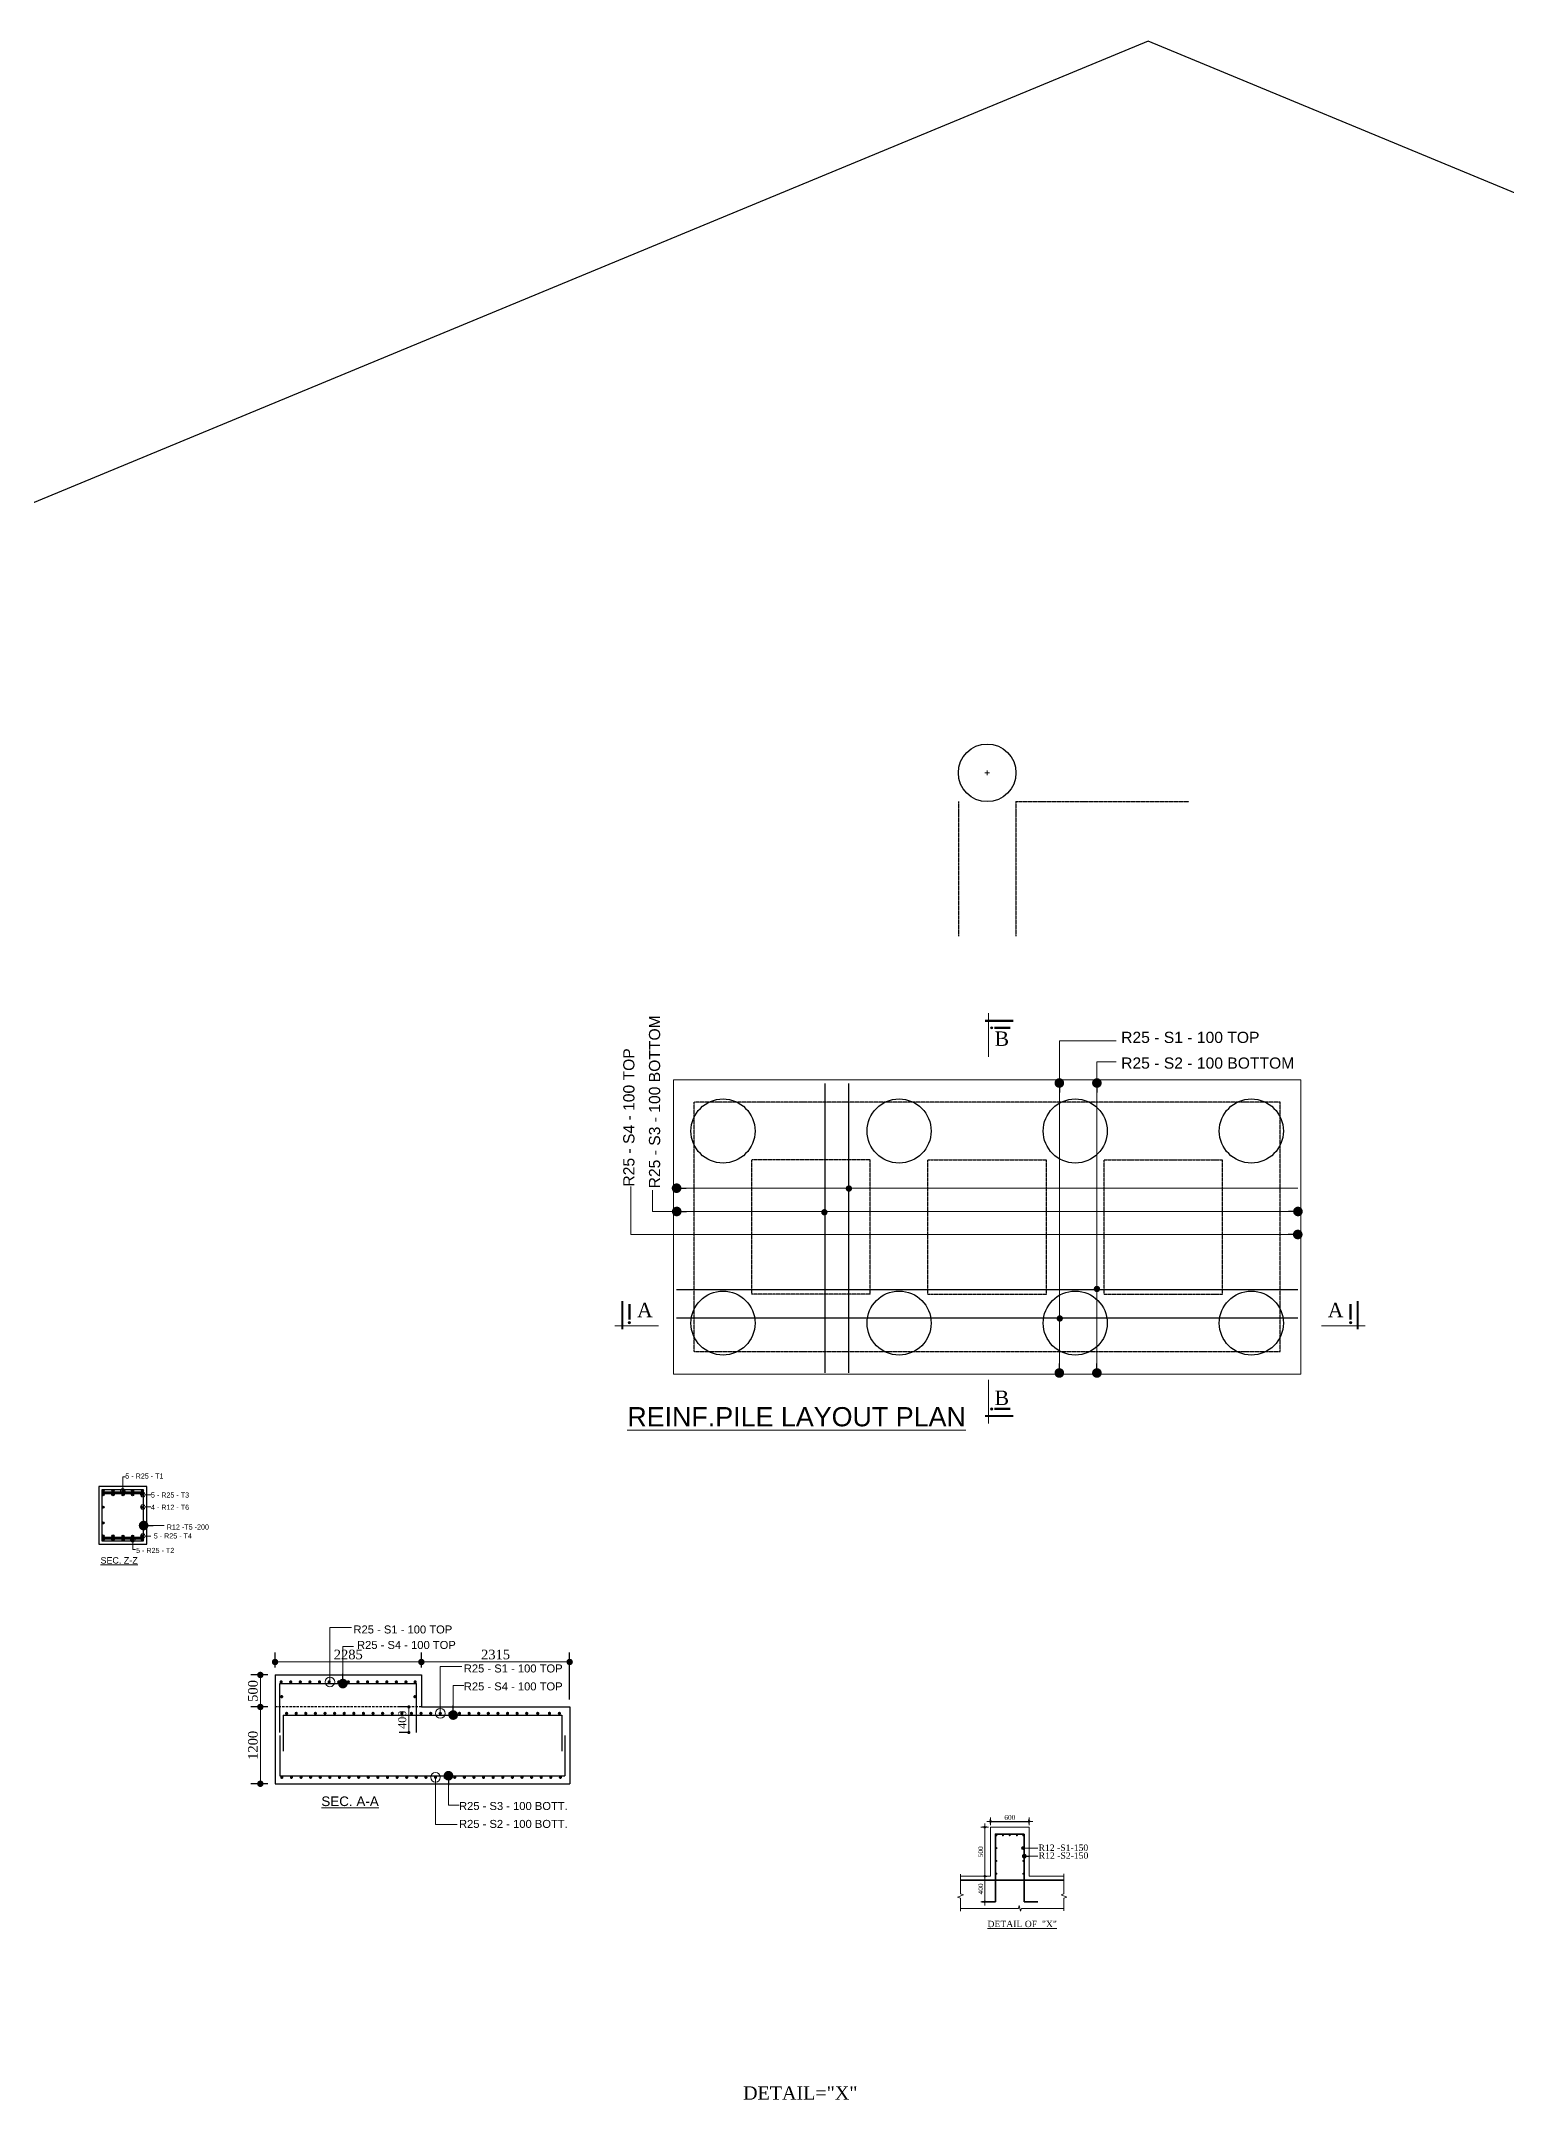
# Model space of a CAD drawing. Header units: millimetres. Extents: x -684453 to 35267, y -286696 to 273430.
# Drawn here: x -569550 to -546665, y 119671 to 151854 of the extents above; entities that cross this region are included whole.
import ezdxf

# ---------------------------------------------------------------- set-up
doc = ezdxf.new("R2010")
doc.units = ezdxf.units.MM
doc.header["$PDMODE"] = 2
for name, pattern in [('DASHED', [0.75, 0.5, -0.25]), ('DASHED2', [0.375, 0.25, -0.125]), ('HIDDEN', [9.525, 6.35, -3.175])]:
    doc.linetypes.add(name, pattern=pattern)
doc.layers.get('Defpoints').update_dxf_attribs({"lineweight": 13})
for name, color, linetype, lineweight in [('Abutment W Line', 30, 'Continuous', 18), ('Ber', 12, 'Continuous', 30), ('Center Line', 34, 'Continuous', 15), ('Dimision', 4, 'Continuous', 9), ('Hatching', 65, 'Continuous', 15), ('Pile', 11, 'Continuous', 15), ('Pire Line', 11, 'Continuous', 25), ('Rod', 12, 'Continuous', 30), ('Rod -2', 5, 'Continuous', 35), ('Text', 7, 'Continuous', 15)]:
    doc.layers.add(name, color=color, linetype=linetype, lineweight=lineweight)
doc.styles.add('ROMANS', font='arial.ttf', dxfattribs={"height": 200})
doc.styles.get("Standard").update_dxf_attribs({"font": 'times.ttf'})
doc.styles.add('STYLE1', font='romantic.ttf', dxfattribs={"height": 85})
doc.linetypes.add('BATTING', pattern='A,0.00254,-2.54,[134,ltypeshp.shx,S=2.54,R=0,X=-2.54,Y=0],-5.08,[134,ltypeshp.shx,S=2.54,R=180,X=2.54,Y=0],-2.54', length=10.16254)
doc.dimstyles.new('ISO-25', dxfattribs={"dimtxt": 175, "dimasz": 100, "dimexe": 65, "dimexo": 115.625, "dimgap": 40, "dimtad": 1, "dimtoh": 1, "dimdec": 0, "dimtxsty": 'Standard', "dimblk": 'DOT', "dimcen": 300, "dimclrd": 256, "dimclre": 256, "dimclrt": 256, "dimadec": 0, "dimazin": 0, "dimtfac": 1, "dimtdec": 0, "dimtix": 1, "dimtmove": 0, "dimatfit": 3, "dimldrblk": 'DOT', "dimfxl": 75, "dimlwd": -1, "dimarcsym": 0})
doc.dimstyles.new('ISO-75', dxfattribs={"dimtxt": 75, "dimasz": 1, "dimexe": 35, "dimexo": 35, "dimgap": 35, "dimtad": 1, "dimdec": 0, "dimtxsty": 'Standard', "dimblk": 'D_TIC', "dimcen": 52.5, "dimclrd": 256, "dimclre": 256, "dimclrt": 256, "dimadec": 0, "dimazin": 0, "dimtfac": 1, "dimtdec": 0, "dimtix": 1, "dimtmove": 0, "dimatfit": 3, "dimldrblk": 'DOT', "dimfxl": 35, "dimfxlon": 1, "dimlwd": -1, "dimarcsym": 0})

# ---------------------------------------------------------------- blocks, each defined once
blk = doc.blocks.new('_Dot')
at = {"color": 0, "linetype": 'ByBlock', "lineweight": -2}
blk.add_line((-0.5, 0), (-1, 0), dxfattribs=at)
at = {"color": 0, "linetype": 'ByBlock', "const_width": 0.5}
blk.add_lwpolyline([(-0.25, 0, 1), (0.25, 0, 1)], format="xyb", close=True, dxfattribs=at)
blk = doc.blocks.new('rod')
at = {"layer": 'Rod', "ltscale": 10, "const_width": 15}
blk.add_lwpolyline([(-7.5, 0, 1), (7.5, 0, 1)], format="xyb", close=True, dxfattribs=at)
blk = doc.blocks.new('D_TIC')
at = {"layer": 'Dimision', "ltscale": 5}
for p, q in [((-60, 0), (60, 0)), ((0, 60), (0, -60))]:
    blk.add_line(p, q, dxfattribs=at)
at = {"layer": 'Dimision', "ltscale": 5, "const_width": 20}
blk.add_lwpolyline([(-10, 0, 1), (10, 0, 1)], format="xyb", close=True, dxfattribs=at)
blk = doc.blocks.new('*D499')
at = {"layer": 'Defpoints', "color": 0, "ltscale": 5, "transparency": 16777216}
for p in [(-554817, 123958), (-554676, 123958), (-554826, 123195)]:
    blk.add_point(p, dxfattribs=at)
at = {"layer": 'Dimision', "lineweight": -2, "ltscale": 5, "transparency": 16777216}
for p, q in [((-554782, 123958), (-554852, 123958)), ((-554817, 123195), (-554782, 123195))]:
    blk.add_line(p, q, dxfattribs=at)
at = {"layer": 'Dimision', "ltscale": 5, "transparency": 16777216}
blk.add_line((-554817, 123196), (-554817, 123957), dxfattribs=at)
for p, rotation in [((-554817, 123958), 90), ((-554817, 123195), 270)]:
    blk.add_blockref('D_TIC', p, dxfattribs=dict(at, rotation=rotation))
at = {"layer": 'Dimision', "lineweight": 20, "ltscale": 5, "transparency": 16777216, "insert": (-554880, 123576), "char_height": 75, "attachment_point": 5, "rotation": 90}
blk.add_mtext('500', dxfattribs=at)
blk = doc.blocks.new('*D500')
at = {"layer": 'Defpoints', "color": 0, "ltscale": 5, "transparency": 16777216}
for p in [(-554826, 123195), (-554817, 122795), (-554601, 122795)]:
    blk.add_point(p, dxfattribs=at)
at = {"layer": 'Dimision', "lineweight": -2, "ltscale": 5, "transparency": 16777216}
for p, q in [((-554817, 123195), (-554782, 123195)), ((-554782, 122795), (-554852, 122795))]:
    blk.add_line(p, q, dxfattribs=at)
at = {"layer": 'Dimision', "ltscale": 5, "transparency": 16777216}
blk.add_line((-554817, 123194), (-554817, 122796), dxfattribs=at)
for p, rotation in [((-554817, 123195), 90), ((-554817, 122795), 270)]:
    blk.add_blockref('D_TIC', p, dxfattribs=dict(at, rotation=rotation))
at = {"layer": 'Dimision', "lineweight": 20, "ltscale": 5, "transparency": 16777216, "insert": (-554880, 122995), "char_height": 75, "attachment_point": 5, "rotation": 90}
blk.add_mtext('400', dxfattribs=at)
blk = doc.blocks.new('*D552')
at = {"layer": 'Defpoints', "color": 0, "ltscale": 3, "transparency": 16777216}
for p in [(-563613, 126540), (-565898, 126338), (-563613, 126338)]:
    blk.add_point(p, dxfattribs=at)
at = {"layer": 'Dimision', "color": 1, "lineweight": -2, "ltscale": 3, "transparency": 16777216}
for p, q in [((-565898, 126453), (-565898, 126690)), ((-563613, 126453), (-563613, 126690))]:
    blk.add_line(p, q, dxfattribs=at)
at = {"layer": 'Dimision', "ltscale": 3, "transparency": 16777216}
blk.add_line((-565798, 126540), (-563713, 126540), dxfattribs=at)
at = {"layer": 'Dimision', "ltscale": 3, "transparency": 16777216, "xscale": 100, "yscale": 100, "zscale": 100, "rotation": 180}
blk.add_blockref('_Dot', (-565898, 126540), dxfattribs=at)
at = {"layer": 'Dimision', "ltscale": 3, "transparency": 16777216, "xscale": 100, "yscale": 100, "zscale": 100}
blk.add_blockref('_Dot', (-563613, 126540), dxfattribs=at)
at = {"layer": 'Dimision', "ltscale": 3, "transparency": 16777216, "insert": (-564755, 126656), "char_height": 150, "attachment_point": 5}
blk.add_mtext('2285', dxfattribs=at)
blk = doc.blocks.new('*D553')
at = {"layer": 'Defpoints', "color": 0, "ltscale": 3, "transparency": 16777216}
for p in [(-561298, 126540), (-563613, 126338), (-561298, 125838)]:
    blk.add_point(p, dxfattribs=at)
at = {"layer": 'Dimision', "color": 1, "lineweight": -2, "ltscale": 3, "transparency": 16777216}
for p, q in [((-563613, 126453), (-563613, 126690)), ((-561298, 125953), (-561298, 126690))]:
    blk.add_line(p, q, dxfattribs=at)
at = {"layer": 'Dimision', "ltscale": 3, "transparency": 16777216}
blk.add_line((-563513, 126540), (-561398, 126540), dxfattribs=at)
at = {"layer": 'Dimision', "ltscale": 3, "transparency": 16777216, "xscale": 100, "yscale": 100, "zscale": 100, "rotation": 180}
blk.add_blockref('_Dot', (-563613, 126540), dxfattribs=at)
at = {"layer": 'Dimision', "ltscale": 3, "transparency": 16777216, "xscale": 100, "yscale": 100, "zscale": 100}
blk.add_blockref('_Dot', (-561298, 126540), dxfattribs=at)
at = {"layer": 'Dimision', "ltscale": 3, "transparency": 16777216, "insert": (-562455, 126656), "char_height": 150, "attachment_point": 5}
blk.add_mtext('2315', dxfattribs=at)
blk = doc.blocks.new('*D554')
at = {"layer": 'Defpoints', "color": 0, "ltscale": 3, "transparency": 16777216}
for p in [(-565898, 126338), (-566128, 125838), (-565898, 125838)]:
    blk.add_point(p, dxfattribs=at)
at = {"layer": 'Dimision', "color": 1, "lineweight": -2, "ltscale": 3, "transparency": 16777216}
for p, q in [((-566013, 126338), (-566278, 126338)), ((-566013, 125838), (-566278, 125838))]:
    blk.add_line(p, q, dxfattribs=at)
at = {"layer": 'Dimision', "ltscale": 3, "transparency": 16777216}
blk.add_line((-566128, 126238), (-566128, 125938), dxfattribs=at)
at = {"layer": 'Dimision', "ltscale": 3, "transparency": 16777216, "xscale": 100, "yscale": 100, "zscale": 100}
for p, rotation in [((-566128, 126338), 90), ((-566128, 125838), 270)]:
    blk.add_blockref('_Dot', p, dxfattribs=dict(at, rotation=rotation))
at = {"layer": 'Dimision', "ltscale": 3, "transparency": 16777216, "insert": (-566244, 126088), "char_height": 150, "attachment_point": 5, "rotation": 90}
blk.add_mtext('500', dxfattribs=at)
blk = doc.blocks.new('*D555')
at = {"layer": 'Defpoints', "color": 0, "ltscale": 0.25, "transparency": 16777216}
for p in [(-565898, 125838), (-566128, 124638), (-565898, 124638)]:
    blk.add_point(p, dxfattribs=at)
at = {"layer": 'Dimision', "color": 1, "lineweight": -2, "ltscale": 0.25, "transparency": 16777216}
for p, q in [((-566013, 125838), (-566278, 125838)), ((-566013, 124638), (-566278, 124638))]:
    blk.add_line(p, q, dxfattribs=at)
at = {"layer": 'Dimision', "ltscale": 0.25, "transparency": 16777216}
blk.add_line((-566128, 125738), (-566128, 124738), dxfattribs=at)
at = {"layer": 'Dimision', "ltscale": 0.25, "transparency": 16777216, "xscale": 100, "yscale": 100, "zscale": 100}
for p, rotation in [((-566128, 125838), 90), ((-566128, 124638), 270)]:
    blk.add_blockref('_Dot', p, dxfattribs=dict(at, rotation=rotation))
at = {"layer": 'Dimision', "ltscale": 0.25, "transparency": 16777216, "insert": (-566244, 125238), "char_height": 150, "attachment_point": 5, "rotation": 90}
blk.add_mtext('1200', dxfattribs=at)
blk = doc.blocks.new('*U444')
at = {"layer": 'Ber', "ltscale": 0.25, "const_width": 25}
blk.add_lwpolyline([(18, -24, -1), (43, -24, -1)], format="xyb", close=True, dxfattribs=at)
blk = doc.blocks.new('*U445')
at = {"color": 0, "linetype": 'ByBlock', "lineweight": -2, "transparency": 16777216}
for p in [(-565823, 124763), (-565673, 124763), (-565523, 124763), (-565373, 124763), (-565223, 124763), (-565073, 124763), (-564923, 124763), (-564773, 124763), (-564623, 124763), (-564473, 124763), (-564323, 124763), (-564173, 124763), (-564023, 124763), (-563873, 124763), (-563723, 124763), (-563573, 124763), (-563423, 124763), (-563273, 124763), (-563123, 124763), (-562973, 124763), (-562823, 124763), (-562673, 124763), (-562523, 124763), (-562373, 124763), (-562223, 124763), (-562073, 124763), (-561923, 124763), (-561773, 124763), (-561623, 124763), (-561473, 124763)]:
    blk.add_blockref('*U444', p, dxfattribs=at)
blk = doc.blocks.new('*D556')
at = {"layer": 'Defpoints', "color": 0, "ltscale": 3, "transparency": 16777216}
for p in [(-563809, 125838), (-563688, 125838), (-563688, 125438)]:
    blk.add_point(p, dxfattribs=at)
at = {"layer": 'Dimision', "color": 1, "lineweight": -2, "ltscale": 3, "transparency": 16777216}
for p, q in [((-563803, 125838), (-563959, 125838)), ((-563803, 125438), (-563959, 125438))]:
    blk.add_line(p, q, dxfattribs=at)
at = {"layer": 'Dimision', "ltscale": 3, "transparency": 16777216}
blk.add_line((-563809, 125488), (-563809, 125788), dxfattribs=at)
at = {"layer": 'Dimision', "ltscale": 3, "transparency": 16777216, "xscale": 50, "yscale": 50, "zscale": 50}
for p, rotation in [((-563809, 125838), 90), ((-563809, 125438), 270)]:
    blk.add_blockref('_Dot', p, dxfattribs=dict(at, rotation=rotation))
at = {"layer": 'Dimision', "ltscale": 3, "transparency": 16777216, "insert": (-563912, 125638), "char_height": 125, "attachment_point": 5, "rotation": 90}
blk.add_mtext('400', dxfattribs=at)

msp = doc.modelspace()

# ---------------------------------------------------------------- hatches: boundary and pattern name
at = {"layer": 'Dimision', "ltscale": 5}
h = msp.add_hatch(color=256, dxfattribs=at)
h.paths.add_polyline_path([(-556988.5, 133935.2, 1), (-556888.5, 133935.2)])
h.paths.add_polyline_path([(-556988.5, 133935.2), (-556888.5, 133935.2, 1)])
h = msp.add_hatch(color=256, dxfattribs=at)
h.paths.add_polyline_path([(-556965.9, 133935.2, 1), (-556915.9, 133935.2)])
h.paths.add_polyline_path([(-556965.9, 133935.2), (-556915.9, 133935.2, 1)])
h = msp.add_hatch(color=256, dxfattribs=at)
h.paths.add_polyline_path([(-557370.3, 133564.4, 1), (-557270.3, 133564.4)])
h.paths.add_polyline_path([(-557370.3, 133564.4), (-557270.3, 133564.4, 1)])
h = msp.add_hatch(color=256, dxfattribs=at)
h.paths.add_polyline_path([(-557347.7, 133564.4, 1), (-557297.7, 133564.4)])
h.paths.add_polyline_path([(-557347.7, 133564.4), (-557297.7, 133564.4, 1)])
h = msp.add_hatch(color=256, dxfattribs=at)
h.paths.add_polyline_path([(-553114.6, 132366.3, 1), (-553014.6, 132366.3)])
h.paths.add_polyline_path([(-553114.6, 132366.3), (-553014.6, 132366.3, 1)])
h = msp.add_hatch(color=256, dxfattribs=at)
h.paths.add_polyline_path([(-553092, 132366.3, 1), (-553042, 132366.3)])
h.paths.add_polyline_path([(-553092, 132366.3), (-553042, 132366.3, 1)])
h = msp.add_hatch(color=256, dxfattribs=at)
h.paths.add_polyline_path([(-553695.3, 131905.2, 1), (-553595.3, 131905.2)])
h.paths.add_polyline_path([(-553695.3, 131905.2), (-553595.3, 131905.2, 1)])
h = msp.add_hatch(color=256, dxfattribs=at)
h.paths.add_polyline_path([(-553672.7, 131905.2, 1), (-553622.7, 131905.2)])
h.paths.add_polyline_path([(-553672.7, 131905.2), (-553622.7, 131905.2, 1)])
at = {"layer": 'Hatching', "ltscale": 3}
h = msp.add_hatch(dxfattribs=at)
h.set_pattern_fill('ANSI31', color=256, scale=5, style=0)
h.set_pattern_definition([(45, (-299178.006, 3980.597), (-11.22532015, 11.22532015), [])])
h.paths.add_polyline_path([(-567951, 129170.3), (-568601, 129170.3), (-568601, 129196.2), (-567951, 129196.2)])
h = msp.add_hatch(dxfattribs=at)
h.set_pattern_fill('ANSI31', color=256, scale=5, style=0)
h.set_pattern_definition([(315, (-299178.006, 253680.776), (-11.22532015, -11.22532015), [])])
h.paths.add_polyline_path([(-567951, 128491.1), (-568601, 128491.1), (-568601, 128465.2), (-567951, 128465.2)])
at = {"layer": 'Rod', "ltscale": 3}
for points in [[(-568566, 129214.3, -1), (-568598, 129214.3, -1)], [(-568566, 129152.3, -1), (-568598, 129152.3, -1)], [(-568413.1, 129214.4, -1), (-568445.1, 129214.4, -1)], [(-568413.1, 129152.5, -1), (-568445.1, 129152.5, -1)], [(-568255.8, 129215.5, -1), (-568287.8, 129215.5, -1)], [(-568255.8, 129153.6, -1), (-568287.8, 129153.6, -1)], [(-568106.3, 129215.5, -1), (-568138.3, 129215.5, -1)], [(-568106.3, 129153.6, -1), (-568138.3, 129153.6, -1)], [(-567952.5, 129212.2, -1), (-567984.5, 129212.2, -1)], [(-567952.5, 129152.1, -1), (-567984.5, 129152.1, -1)], [(-568566, 128957.9, 1), (-568598, 128957.9, 1)], [(-567985.9, 128957.9, -1), (-567953.9, 128957.9, -1)], [(-568566, 128711.7, 1), (-568598, 128711.7, 1)], [(-568566, 128507.9, 1), (-568598, 128507.9, 1)], [(-568566, 128447.1, 1), (-568598, 128447.1, 1)], [(-568413.1, 128507.8, 1), (-568445.1, 128507.8, 1)], [(-568413.1, 128447, 1), (-568445.1, 128447, 1)], [(-568255.8, 128506.7, 1), (-568287.8, 128506.7, 1)], [(-568255.8, 128445.9, 1), (-568287.8, 128445.9, 1)], [(-568106.3, 128506.7, 1), (-568138.3, 128506.7, 1)], [(-568106.3, 128445.9, 1), (-568138.3, 128445.9, 1)], [(-567985.9, 128711.7, -1), (-567953.9, 128711.7, -1)], [(-567952.5, 128508.1, 1), (-567984.5, 128508.1, 1)], [(-567952.5, 128449.2, 1), (-567984.5, 128449.2, 1)]]:
    msp.add_hatch(color=256, dxfattribs=at).paths.add_polyline_path(points)
at = {"layer": 'Text'}
for points in [[(-554692.7, 136444.7, 1), (-554728.5, 136444.7, 1)], [(-560365.3, 131856.6, 1), (-560365.3, 131820.8, 1)], [(-549103.4, 131856.6, -1), (-549103.4, 131820.8, -1)], [(-554692.7, 130492, -1), (-554728.5, 130492, -1)]]:
    msp.add_hatch(color=256, dxfattribs=at).paths.add_polyline_path(points)

# ---------------------------------------------------------------- linework, layer by layer
at = {"layer": 'Abutment W Line'}
for p, q in [((-554724.4, 123194.8), (-554724.4, 123957.7)), ((-554124.4, 123957.7), (-554724.4, 123957.7)), ((-554124.4, 123194.8), (-554124.4, 123957.7)), ((-554724.4, 123194.8), (-555194.6, 123194.8)), ((-553579.3, 123194.8), (-554124.4, 123194.8))]:
    msp.add_line(p, q, dxfattribs=at)
for points in [[(-555194.6, 123224.5), (-555194.6, 122917.7), (-555148.2, 122900.9), (-555240.9, 122867.1), (-555194.6, 122850.2), (-555194.6, 122646.6)], [(-553579.3, 123229.2), (-553579.3, 122917.7), (-553625.7, 122900.9), (-553533, 122867.1), (-553579.3, 122850.2), (-553579.3, 122651.5)], [(-553579.3, 122690.5), (-554244.4, 122690.5), (-554255.7, 122646.3), (-554278.2, 122736), (-554289.4, 122690.5), (-555194.6, 122690.5)]]:
    msp.add_lwpolyline(points, dxfattribs=at)
at = {"layer": 'Ber', "ltscale": 3}
for p, q in [((-565822.7, 126202.8), (-563687.7, 126202.8)), ((-565822.7, 125437.6), (-565822.7, 126202.8)), ((-563687.7, 125437.6), (-563687.7, 126202.8)), ((-565772.7, 125711.2), (-561422.7, 125711.2)), ((-565772.7, 125711.2), (-565772.7, 125148.7)), ((-561422.7, 125711.2), (-561422.7, 125148.7)), ((-565822.7, 125394.5), (-565822.7, 124762.7)), ((-561372.7, 125394.5), (-561372.7, 124762.7)), ((-565822.7, 124762.7), (-561372.7, 124762.7))]:
    msp.add_line(p, q, dxfattribs=at)
at = {"layer": 'Ber', "ltscale": 0.25, "const_width": 25}
for points in [[(-565816.4, 126228.8, -1), (-565791.4, 126228.8, -1)], [(-565666.4, 126228.8, -1), (-565641.4, 126228.8, -1)], [(-565516.4, 126228.8, -1), (-565491.4, 126228.8, -1)], [(-565366.4, 126228.8, -1), (-565341.4, 126228.8, -1)], [(-565216.4, 126228.8, -1), (-565191.4, 126228.8, -1)], [(-565066.4, 126228.8, -1), (-565041.4, 126228.8, -1)], [(-564916.4, 126228.8, -1), (-564891.4, 126228.8, -1)], [(-564766.4, 126228.8, -1), (-564741.4, 126228.8, -1)], [(-564616.4, 126228.8, -1), (-564591.4, 126228.8, -1)], [(-564466.4, 126228.8, -1), (-564441.4, 126228.8, -1)], [(-564316.4, 126228.8, -1), (-564291.4, 126228.8, -1)], [(-564166.4, 126228.8, -1), (-564141.4, 126228.8, -1)], [(-564016.4, 126228.8, -1), (-563991.4, 126228.8, -1)], [(-563866.4, 126228.8, -1), (-563841.4, 126228.8, -1)], [(-563723.5, 126228.8, -1), (-563698.5, 126228.8, -1)], [(-565807.2, 125998.3, -1), (-565782.2, 125998.3, -1)], [(-563701.8, 125998.3, 1), (-563726.8, 125998.3, 1)], [(-565730.7, 125737.2, -1), (-565705.7, 125737.2, -1)], [(-565580.7, 125737.2, -1), (-565555.7, 125737.2, -1)], [(-565430.7, 125737.2, -1), (-565405.7, 125737.2, -1)], [(-565280.7, 125737.2, -1), (-565255.7, 125737.2, -1)], [(-565130.7, 125737.2, -1), (-565105.7, 125737.2, -1)], [(-564980.7, 125737.2, -1), (-564955.7, 125737.2, -1)], [(-564830.7, 125737.2, -1), (-564805.7, 125737.2, -1)], [(-564680.7, 125737.2, -1), (-564655.7, 125737.2, -1)], [(-564530.7, 125737.2, -1), (-564505.7, 125737.2, -1)], [(-564380.7, 125737.2, -1), (-564355.7, 125737.2, -1)], [(-564230.7, 125737.2, -1), (-564205.7, 125737.2, -1)], [(-564080.7, 125737.2, -1), (-564055.7, 125737.2, -1)], [(-563930.7, 125737.2, -1), (-563905.7, 125737.2, -1)], [(-563780.7, 125737.2, -1), (-563755.7, 125737.2, -1)], [(-563630.7, 125737.2, -1), (-563605.7, 125737.2, -1)], [(-563480.7, 125737.2, -1), (-563455.7, 125737.2, -1)], [(-563330.7, 125737.2, -1), (-563305.7, 125737.2, -1)], [(-563180.7, 125737.2, -1), (-563155.7, 125737.2, -1)], [(-563030.7, 125737.2, -1), (-563005.7, 125737.2, -1)], [(-562880.7, 125737.2, -1), (-562855.7, 125737.2, -1)], [(-562730.7, 125737.2, -1), (-562705.7, 125737.2, -1)], [(-562580.7, 125737.2, -1), (-562555.7, 125737.2, -1)], [(-562430.7, 125737.2, -1), (-562405.7, 125737.2, -1)], [(-562280.7, 125737.2, -1), (-562255.7, 125737.2, -1)], [(-562130.7, 125737.2, -1), (-562105.7, 125737.2, -1)], [(-561955.7, 125737.2, 1), (-561980.7, 125737.2, 1)], [(-561783.9, 125737.2, 1), (-561808.9, 125737.2, 1)], [(-561600.4, 125737.2, 1), (-561625.4, 125737.2, 1)], [(-561470.6, 125737.2, -1), (-561445.6, 125737.2, -1)]]:
    msp.add_lwpolyline(points, format="xyb", close=True, dxfattribs=at)
at = {"layer": 'Center Line'}
for p, q in [((-554816.1, 140427.6), (-554741.1, 140427.6)), ((-554778.6, 140390.1), (-554778.6, 140465.1))]:
    msp.add_line(p, q, dxfattribs=at)
at = {"layer": 'Dimision', "ltscale": 5}
for p, q in [((-568276.4, 129247.1), (-568276.4, 129432.8)), ((-568276.4, 129432.8), (-568235.9, 129432.8)), ((-567927.1, 129153.1), (-567836.1, 129153.1)), ((-567927.1, 128961.6), (-567836.1, 128961.6)), ((-568120.5, 128414.3), (-568120.5, 128297.2)), ((-567927.1, 128506.7), (-567836.1, 128506.7)), ((-568120.5, 128297.2), (-568080, 128297.2))]:
    msp.add_line(p, q, dxfattribs=at)
at = {"layer": 'Dimision', "lineweight": 20}
msp.add_line((-554191.5, 123633.1), (-553990, 123633.1), dxfattribs=at)
at = {"layer": 'Dimision', "ltscale": 5}
for centre, radius in [((-556940.9, 133935.2), 25), ((-556940.9, 133935.2), 25), ((-557322.7, 133564.4), 25), ((-557322.7, 133564.4), 25), ((-553067, 132366.3), 25), ((-553067, 132366.3), 25), ((-553647.7, 131905.2), 25), ((-553647.7, 131905.2), 25), ((-568276.4, 129211.5), 35.6), ((-567962.8, 129153.1), 35.6), ((-567962.8, 128961.6), 35.6), ((-568120.5, 128449.9), 35.6), ((-567962.8, 128506.7), 35.6)]:
    msp.add_circle(centre, radius, dxfattribs=at)
at = {"layer": 'Dimision', "lineweight": 20}
msp.add_circle((-554215.9, 123633.1), 24.3, dxfattribs=at)
at = {"layer": 'Pile', "ltscale": 3}
for p, q in [((-549878.6, 135633.3), (-559678.6, 135633.3)), ((-559678.6, 131033.3), (-559678.6, 135633.3)), ((-549878.6, 135633.3), (-549878.6, 131033.3)), ((-549878.6, 131033.3), (-559678.6, 131033.3))]:
    msp.add_line(p, q, dxfattribs=at)
at = {"layer": 'Pire Line', "linetype": 'HIDDEN', "ltscale": 0.2}
for p, q in [((-555228.6, 139977.6), (-555228.6, 137877.6)), ((-554328.6, 139977.6), (-551628.6, 139977.6)), ((-554328.6, 139977.6), (-554328.6, 137877.6)), ((-559353.6, 131383.3), (-559353.6, 135283.3)), ((-550203.6, 135283.3), (-559353.6, 135283.3)), ((-550203.6, 131383.3), (-550203.6, 135283.3)), ((-558453.6, 132283.3), (-558453.6, 134383.3)), ((-556603.6, 134383.3), (-558453.6, 134383.3)), ((-556603.6, 132283.3), (-556603.6, 134383.3)), ((-555703.6, 132283.3), (-555703.6, 134383.3)), ((-555703.6, 134383.3), (-553853.6, 134383.3)), ((-553853.6, 132283.3), (-553853.6, 134383.3)), ((-552953.6, 134383.3), (-551103.6, 134383.3)), ((-552953.6, 132283.3), (-552953.6, 134383.3)), ((-551103.6, 132283.3), (-551103.6, 134383.3)), ((-556603.6, 132283.3), (-558453.6, 132283.3)), ((-555703.6, 132283.3), (-553853.6, 132283.3)), ((-552953.6, 132283.3), (-551103.6, 132283.3)), ((-550203.6, 131383.3), (-559353.6, 131383.3))]:
    msp.add_line(p, q, dxfattribs=at)
at = {"layer": 'Pire Line', "ltscale": 3}
for p, q in [((-568601, 129196.2), (-567951, 129196.2)), ((-568601, 129170.3), (-567951, 129170.3)), ((-568601, 128491.1), (-567951, 128491.1)), ((-568601, 128465.2), (-567951, 128465.2)), ((-565897.7, 126337.6), (-563612.7, 126337.6)), ((-565897.7, 126337.6), (-565897.7, 124637.6)), ((-563612.7, 126337.6), (-563612.7, 125837.6)), ((-563612.7, 125837.6), (-561297.7, 125837.6)), ((-561297.7, 125837.6), (-561297.7, 124637.6)), ((-565897.7, 124637.6), (-561297.7, 124637.6))]:
    msp.add_line(p, q, dxfattribs=at)
at = {"layer": 'Pire Line', "linetype": 'DASHED2', "ltscale": 150}
msp.add_line((-563612.7, 125837.6), (-565897.7, 125837.6), dxfattribs=at)
at = {"layer": 'Pire Line', "color": 2, "linetype": 'BATTING', "ltscale": 150}
msp.add_lwpolyline([(-510224.1, 109811.3), (-522538.2, 139540.2), (-552267.1, 151854.3), (-581996.1, 139540.2), (-594310.2, 109811.3), (-581996.1, 80082.4), (-552267.1, 67768.2), (-522538.2, 80082.4)], close=True, dxfattribs=at)
at = {"layer": 'Pire Line', "ltscale": 3}
msp.add_lwpolyline([(-568651, 129280.7), (-568651, 128380.7), (-567901, 128380.7), (-567901, 129280.7)], close=True, dxfattribs=at)
at = {"layer": 'Pire Line', "ltscale": 0.25}
for centre, radius in [((-554778.6, 140427.6), 450), ((-558903.6, 134833.3), 500), ((-556153.6, 134833.3), 500), ((-553403.6, 134833.3), 500), ((-550653.6, 134833.3), 500), ((-558903.6, 131833.3), 500), ((-556153.6, 131833.3), 500), ((-553403.6, 131833.3), 500), ((-550653.6, 131833.3), 500)]:
    msp.add_circle(centre, radius, dxfattribs=at)
at = {"layer": 'Rod', "linetype": 'DASHED', "ltscale": 5}
for p, q in [((-557313.9, 135574.8), (-557313.9, 131057.7)), ((-549928.6, 132351.2), (-559631.8, 132351.2))]:
    msp.add_line(p, q, dxfattribs=at)
at = {"layer": 'Rod', "ltscale": 0.1}
for p, q in [((-556943.7, 135574.8), (-556943.7, 131057.7)), ((-549928.6, 131909.7), (-559628.6, 131909.7))]:
    msp.add_line(p, q, dxfattribs=at)
msp.add_lwpolyline([(-568601, 129230.7), (-568601, 128430.7), (-567951, 128430.7), (-567951, 129230.7)], close=True, dxfattribs=at)
at = {"layer": 'Rod'}
for centre in [(-568582, 129214.3), (-568582, 129152.3), (-568429.1, 129214.4), (-568429.1, 129152.5), (-568271.8, 129215.5), (-568271.8, 129153.6), (-568122.3, 129215.5), (-568122.3, 129153.6), (-567968.5, 129212.2), (-567968.5, 129152.1), (-568582, 128957.9), (-567969.9, 128957.9), (-568582, 128711.7), (-568582, 128507.9), (-568582, 128447.1), (-568429.1, 128507.8), (-568429.1, 128447), (-568271.8, 128506.7), (-568271.8, 128445.9), (-568122.3, 128506.7), (-568122.3, 128445.9), (-567969.9, 128711.7), (-567968.5, 128508.1), (-567968.5, 128449.2)]:
    msp.add_circle(centre, 16, dxfattribs=at)
at = {"layer": 'Rod -2'}
for points in [[(-554649.4, 122794.8), (-554649.4, 123852.7), (-554199.4, 123852.7)], [(-554199.4, 122794.8), (-554199.4, 123852.7)], [(-553579.3, 123134.6), (-555194.6, 123134.6)], [(-554649.4, 122794.8), (-554861.3, 122794.8), (-554861.3, 122794.8)], [(-553987.7, 122794.8), (-554199.4, 122794.8)]]:
    msp.add_lwpolyline(points, dxfattribs=at)
at = {"layer": 'Text'}
for p, q in [((-554758.8, 135989.4), (-554758.8, 136673.5)), ((-559910, 131790.6), (-560594.1, 131790.6)), ((-549558.6, 131790.6), (-548874.5, 131790.6)), ((-554758.8, 130947.3), (-554758.8, 130263.2))]:
    msp.add_line(p, q, dxfattribs=at)
at = {"layer": 'Text', "const_width": 35.9}
for points in [[(-554813.6, 136554.9), (-554371.3, 136554.9)], [(-554665.1, 136444.7), (-554415.6, 136444.7)], [(-560475.5, 131735.7), (-560475.5, 132178.1)], [(-560365.3, 131884.2), (-560365.3, 132133.7)], [(-549103.4, 131884.2), (-549103.4, 132133.7)], [(-548993.1, 131735.7), (-548993.1, 132178.1)], [(-554813.6, 130381.8), (-554371.3, 130381.8)], [(-554665.1, 130492), (-554415.6, 130492)]]:
    msp.add_lwpolyline(points, dxfattribs=at)
at = {"layer": 'Text'}
for centre in [(-554710.6, 136444.7), (-560365.3, 131838.7), (-549103.4, 131838.7), (-554710.6, 130492)]:
    msp.add_circle(centre, 17.9, dxfattribs=at)

# ---------------------------------------------------------------- block references
msp.add_blockref('*U445', (0, 0))
at = {"layer": 'Text', "xscale": -1, "rotation": 270}
for p in [(-554632.3, 123833.1), (-554632.3, 123633.1), (-554533, 123833.1), (-554426.8, 123833.1), (-554314.4, 123833.1), (-554215.9, 123833.1), (-554215.9, 123633.1), (-554632.3, 123433.1), (-554215.9, 123433.1), (-554632.3, 123233.1), (-554215.9, 123233.1)]:
    msp.add_blockref('rod', p, dxfattribs=at)

# ---------------------------------------------------------------- texts
at = {"layer": 'Text', "style": 'ROMANS'}
for s, p in [('R25 - S3 - 100 BOTTOM', (-559885.1, 133937)), ('R25 - S4 - 100 TOP', (-560286.6, 133965.1))]:
    msp.add_text(s, height=175, rotation=90, dxfattribs=at).set_placement(p)
at = {"layer": 'Text'}
for s, height, p in [('B', 224.2, (-554662.5, 136163.6)), ('A', 224.2, (-560246.2, 131925.4)), ('A', 224.2, (-549460.3, 131925.4)), ('B', 224.2, (-554662.5, 130553.9)), ('R12 -S1-150', 100, (-553977, 123589.8)), ('R12 -S2-150', 100, (-553974.5, 123466.7)), ('%%UDETAIL OF  "X"', 100, (-554774.3, 122398.5))]:
    msp.add_text(s, height=height, dxfattribs=at).set_placement(p)
at = {"layer": 'Text', "style": 'ROMANS'}
for s, height, p in [('R25 - S1 - 100 TOP', 175, (-552686.4, 136208.2)), ('R25 - S2 - 100 BOTTOM', 175, (-552686.4, 135806.8)), ('5 - R25 - T1', 80, (-568236.7, 129404.2)), ('5 - R25 - T3', 80, (-567836.8, 129108.1)), ('4 - R12 - T6', 80, (-567836.8, 128916.6)), ('5 - R25 - T4', 80, (-567791.8, 128469.1)), (' R12 -T5 -200', 80, (-567620, 128608.2)), ('%%USEC. Z-Z', 100, (-568624, 128077.3)), ('5 - R25 - T2', 80, (-568068.4, 128242.3)), ('R25 - S1 - 100 TOP', 125, (-564674.2, 126985.5)), ('R25 - S4 - 100 TOP', 125, (-564618.4, 126743.6)), ('R25 - S1 - 100 TOP', 125, (-562951, 126376.5)), ('R25 - S4 - 100 TOP', 125, (-562951, 126096.4)), ('%%USEC. A-A', 150, (-565175.4, 124289.6)), ('R25 - S3 - 100 BOTT.', 125, (-563025.8, 124228.7)), ('R25 - S2 - 100 BOTT.', 125, (-563025.8, 123948.6))]:
    msp.add_text(s, height=height, dxfattribs=at).set_placement(p)
at = {"layer": 'Text', "insert": (-560397.8, 130521), "char_height": 300, "width": 17029.005, "attachment_point": 1, "style": 'ROMANS'}
msp.add_mtext('{\\LREINF.PILE LAYOUT PLAN }', dxfattribs=at)
at = {"layer": 'Text', "linetype": 'ByBlock', "insert": (-557696.8, 119808), "char_height": 207, "attachment_point": 5, "style": 'STYLE1'}
msp.add_mtext('DETAIL="X"', dxfattribs=at)

# ---------------------------------------------------------------- dimensions: what is measured, and where the dimension line sits
at = {"layer": 'Dimision', "ltscale": 3}
for base, p1, p2, picture, middle in [((-563612.7, 126539.8), (-565897.7, 126337.6), (-563612.7, 126337.6), '*D552', (-564755.2, 126656.1)), ((-561297.7, 126539.8), (-563612.7, 126337.6), (-561297.7, 125837.6), '*D553', (-562455.2, 126656.1))]:
    dim = msp.add_linear_dim(base=base, p1=p1, p2=p2, dimstyle='ISO-25', override={"dimtxt": 150, "dimexe": 150, "dimclre": 1}, dxfattribs=at)
    dim.commit()
    dim.dimension.update_dxf_attribs({"geometry": picture, "text_midpoint": middle})
for base, p1, p2, override, picture, middle in [((-566127.5, 125837.6), (-565897.7, 126337.6), (-565897.7, 125837.6), {"dimtxt": 150, "dimexe": 150, "dimclre": 1}, '*D554', (-566243.8, 126087.6)), ((-563808.7, 125837.6), (-563687.7, 125437.6), (-563687.7, 125837.6), {"dimtxt": 125, "dimasz": 50, "dimexe": 150, "dimclre": 1}, '*D556', (-563912.3, 125637.6))]:
    dim = msp.add_linear_dim(base=base, p1=p1, p2=p2, angle=90, dimstyle='ISO-25', override=override, dxfattribs=at)
    dim.commit()
    dim.dimension.update_dxf_attribs({"geometry": picture, "text_midpoint": middle})
at = {"layer": 'Dimision', "ltscale": 0.25}
dim = msp.add_linear_dim(base=(-566127.5, 124637.6), p1=(-565897.7, 125837.6), p2=(-565897.7, 124637.6), angle=90, dimstyle='ISO-25', override={"dimtxt": 150, "dimexe": 150, "dimclre": 1, "dimtmove": 1}, dxfattribs=at)
dim.commit()
dim.dimension.update_dxf_attribs({"geometry": '*D555', "text_midpoint": (-566243.8, 125237.6)})
at = {"layer": 'Dimision', "lineweight": 20, "ltscale": 5}
dim = msp.add_linear_dim(base=(-554816.7, 123957.7), p1=(-554825.5, 123194.8), p2=(-554676.1, 123957.7), angle=90, text='500', dimstyle='ISO-75', override={"dimgap": 25}, dxfattribs=at)
dim.commit()
dim.dimension.update_dxf_attribs({"geometry": '*D499', "text_midpoint": (-554816.7, 123576.2), "dimtype": 160})
msp.add_linear_dim(base=(-554124.4, 124050.6), p1=(-554724.4, 123957.7), p2=(-554124.4, 123957.7), text='600', dimstyle='ISO-75', override={"dimgap": 25}, dxfattribs=at).render()
dim = msp.add_linear_dim(base=(-554816.7, 122794.8), p1=(-554825.5, 123194.8), p2=(-554601.1, 122794.8), angle=90, dimstyle='ISO-75', override={"dimgap": 25}, dxfattribs=at)
dim.commit()
dim.dimension.update_dxf_attribs({"geometry": '*D500', "text_midpoint": (-554879.9, 122994.8)})

# ---------------------------------------------------------------- leaders
at = {"layer": 'Dimision', "ltscale": 5}
for points, override in [([(-553651.7, 131053.6), (-553651.7, 136239.7), (-552766.1, 136239.7)], {"dimasz": 150, "dimtad": 0}), ([(-553065, 131053.6), (-553065, 135912.5), (-552766.1, 135912.5)], {"dimasz": 150, "dimtad": 0}), ([(-553651.7, 135583.3), (-553651.7, 131053.6)], {"dimasz": 150, "dimtad": 0}), ([(-553065, 135583.3), (-553065, 131053.6)], {"dimasz": 150, "dimtad": 0}), ([(-549928.6, 133216.8), (-560343.4, 133216.8), (-560343.4, 133964.5)], {"dimasz": 150, "dimtad": 0}), ([(-549925.7, 133576.3), (-560005.5, 133576), (-560005.5, 133910.2)], {"dimasz": 150, "dimtad": 0}), ([(-559628.6, 133940), (-549928.6, 133940)], {"dimasz": 150, "dimtad": 0}), ([(-559625.7, 133576.3), (-549925.7, 133576.3)], {"dimasz": 150, "dimtad": 0}), ([(-567951, 128671.2), (-567629.6, 128671.2)], {"dimasz": 150, "dimtad": 0}), ([(-565041.4, 126228.8), (-565041.4, 127080.5), (-564705.2, 127080.5)], {"dimasz": 150, "dimtad": 0, "dimldrblk": 'DotBlank'}), ([(-564838.9, 126202.8), (-564838.9, 126782.1), (-564674.2, 126782.1)], {"dimasz": 150, "dimtad": 0}), ([(-563318.2, 125737.2), (-563318.2, 126471.5), (-562982, 126471.5)], {"dimasz": 150, "dimtad": 0, "dimldrblk": 'DotBlank'}), ([(-563115.7, 125711.2), (-563115.7, 126173.1), (-562951, 126173.1)], {"dimasz": 150, "dimtad": 0}), ([(-563393.1, 124738), (-563393.1, 124003.7), (-563056.8, 124003.7)], {"dimasz": 150, "dimtad": 0, "dimldrblk": 'DotBlank'}), ([(-563190.5, 124764.1), (-563190.5, 124302.2), (-563025.8, 124302.2)], {"dimasz": 150, "dimtad": 0})]:
    msp.add_leader(points, dimstyle='ISO-25', override=override, dxfattribs=at)
at = {"layer": 'Dimision', "lineweight": 20}
msp.add_leader([(-554199.2, 123507.1), (-553986.6, 123507.1)], dimstyle='ISO-25', override={"dimasz": 75, "dimtad": 0}, dxfattribs=at)

doc.saveas('drawing.dxf')
